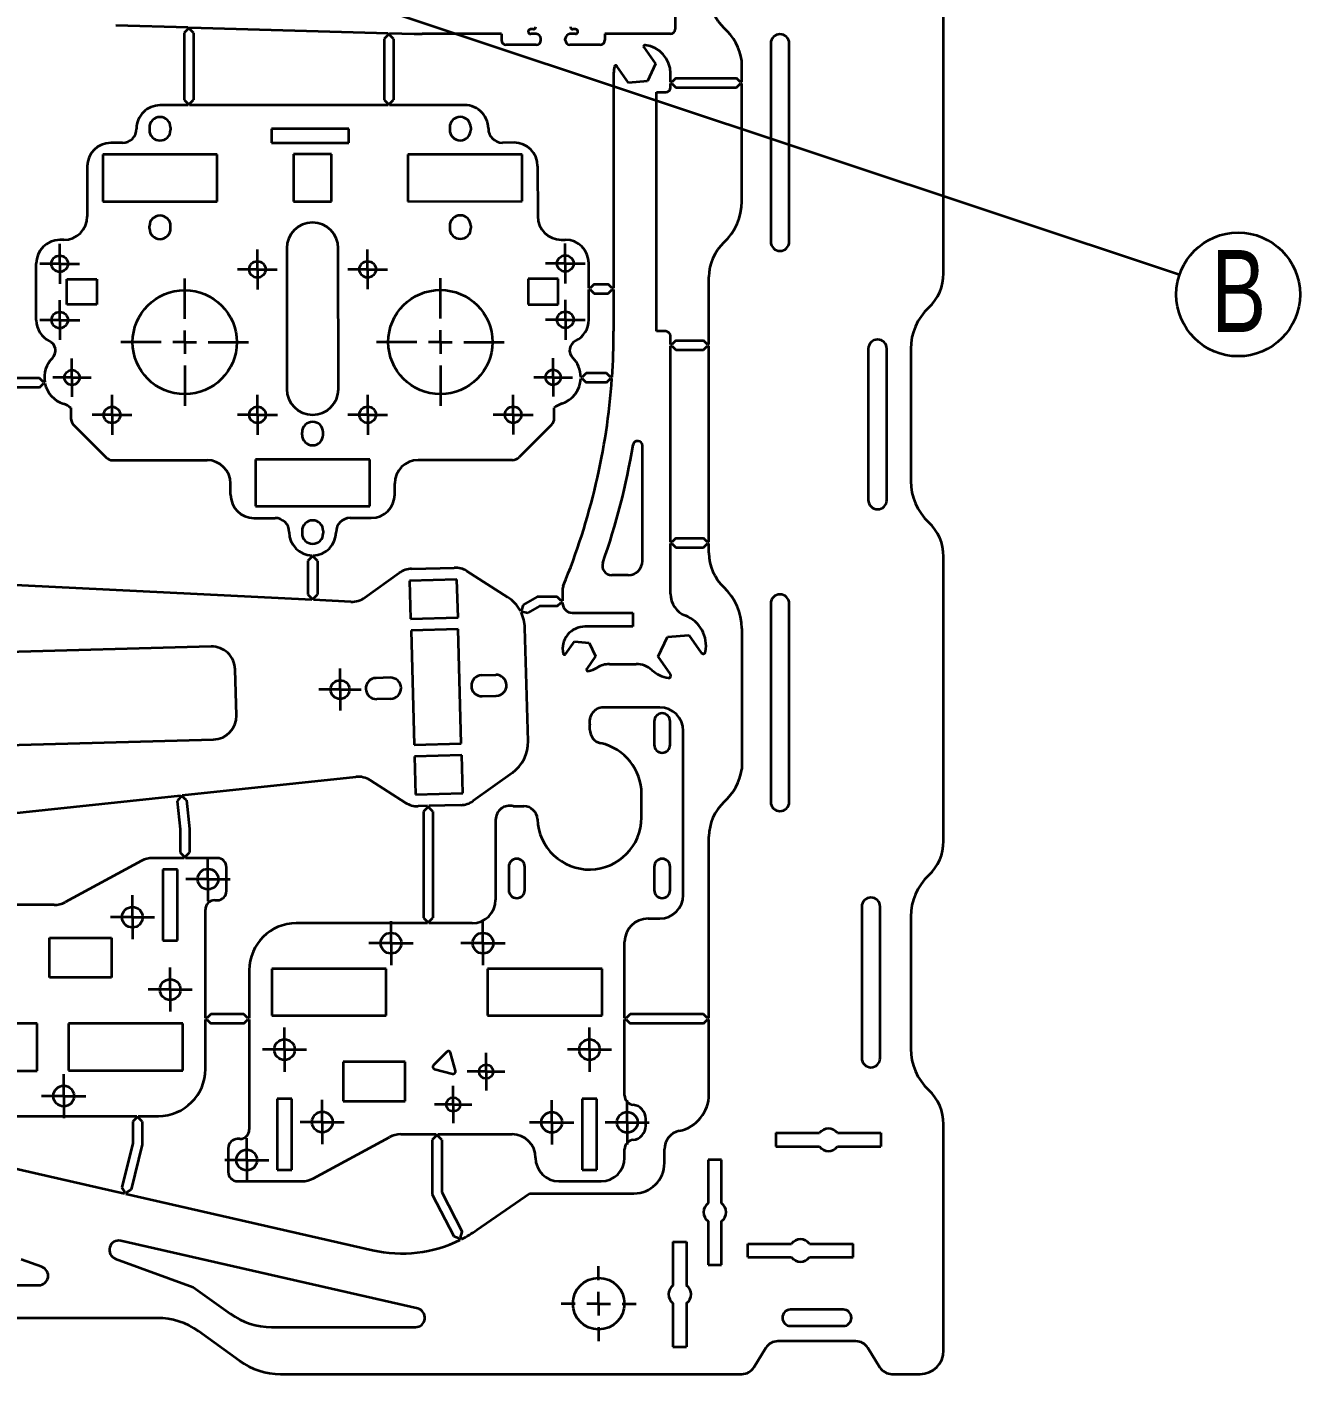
# Model space of a CAD drawing. Header units: millimetres. Extents: x 0 to 415, y 0 to 292.
# Drawn here: x 220.7 to 275, y 139.1 to 196.5 of the extents above; entities that cross this region are included whole.
import ezdxf

# ---------------------------------------------------------------- set-up
doc = ezdxf.new("R2010")
doc.units = ezdxf.units.MM
doc.styles.add('SEACAD_txt_shx', font='txt.shx', dxfattribs={"width": 0.75})

# ---------------------------------------------------------------- blocks, each defined once
blk = doc.blocks.new('SEANNOT_GROUP')
at = {"linetype": 'Continuous', "lineweight": 35}
blk.add_hatch(color=7, dxfattribs=at).paths.add_polyline_path([(226.912, 200.854), (223.605, 201.376), (226.564, 199.81)])
at = {"color": 7, "linetype": 'Continuous', "lineweight": 35}
blk.add_lwpolyline([(269.852, 185.966), (223.605, 201.376)], dxfattribs=at)
blk = doc.blocks.new('SW_NOTE_2')
at = {"color": 7, "linetype": 'Continuous', "lineweight": 35}
blk.add_circle((2.639, 2.639), 2.639, dxfattribs=at)
at = {"insert": (2.664, 4.535), "char_height": 3.5, "width": 2.39816, "attachment_point": 2, "style": 'SEACAD_txt_shx'}
blk.add_mtext('{\\fSETxt|b0||i0||c0|p34;\\C7;\\H3.5;\\W0.75;B}', dxfattribs=at)
blk = doc.blocks.new('SW_CENTERMARKSYMBOL_13')
at = {"color": 7, "linetype": 'Continuous', "lineweight": 35}
for p, q in [((0.94, 1.44), (0.94, 1.88)), ((0.94, 0.94), (0.94, 1.44)), ((0.44, 0.94), (0, 0.94)), ((0.94, 0.94), (0.44, 0.94)), ((0.94, 0.94), (0.94, 0.44)), ((0.94, 0.94), (1.44, 0.94)), ((1.44, 0.94), (1.88, 0.94)), ((0.94, 0.44), (0.94, 0))]:
    blk.add_line(p, q, dxfattribs=at)
blk = doc.blocks.new('SW_CENTERMARKSYMBOL_14')
at = {"color": 7, "linetype": 'Continuous', "lineweight": 35}
for p, q in [((0.94, 1.44), (0.94, 1.88)), ((0.94, 0.94), (0.94, 1.44)), ((0.44, 0.94), (0, 0.94)), ((0.94, 0.94), (0.44, 0.94)), ((0.94, 0.94), (0.94, 0.44)), ((0.94, 0.94), (1.44, 0.94)), ((1.44, 0.94), (1.88, 0.94)), ((0.94, 0.44), (0.94, 0))]:
    blk.add_line(p, q, dxfattribs=at)
blk = doc.blocks.new('SW_CENTERMARKSYMBOL_16')
at = {"color": 7, "linetype": 'Continuous', "lineweight": 35}
for p, q in [((0.94, 1.44), (0.94, 1.88)), ((0.94, 0.94), (0.94, 1.44)), ((0.44, 0.94), (0, 0.94)), ((0.94, 0.94), (0.44, 0.94)), ((0.94, 0.94), (0.94, 0.44)), ((0.94, 0.94), (1.44, 0.94)), ((1.44, 0.94), (1.88, 0.94)), ((0.94, 0.44), (0.94, 0))]:
    blk.add_line(p, q, dxfattribs=at)
blk = doc.blocks.new('SW_CENTERMARKSYMBOL_19')
at = {"color": 7, "linetype": 'Continuous', "lineweight": 35}
for p, q in [((0.94, 1.44), (0.94, 1.88)), ((0.94, 0.94), (0.94, 1.44)), ((0.44, 0.94), (0, 0.94)), ((0.94, 0.94), (0.44, 0.94)), ((0.94, 0.94), (0.94, 0.44)), ((0.94, 0.94), (1.44, 0.94)), ((1.44, 0.94), (1.88, 0.94)), ((0.94, 0.44), (0.94, 0))]:
    blk.add_line(p, q, dxfattribs=at)
blk = doc.blocks.new('SW_CENTERMARKSYMBOL_23')
at = {"color": 7, "linetype": 'Continuous', "lineweight": 35}
for p, q in [((0.94, 1.44), (0.94, 1.88)), ((0.94, 0.94), (0.94, 1.44)), ((0.44, 0.94), (0, 0.94)), ((0.94, 0.94), (0.44, 0.94)), ((0.94, 0.94), (0.94, 0.44)), ((0.94, 0.94), (1.44, 0.94)), ((1.44, 0.94), (1.88, 0.94)), ((0.94, 0.44), (0.94, 0))]:
    blk.add_line(p, q, dxfattribs=at)
blk = doc.blocks.new('SW_CENTERMARKSYMBOL_24')
at = {"color": 7, "linetype": 'Continuous', "lineweight": 35}
for p, q in [((0.94, 1.44), (0.94, 1.88)), ((0.94, 0.94), (0.94, 1.44)), ((0.44, 0.94), (0, 0.94)), ((0.94, 0.94), (0.44, 0.94)), ((0.94, 0.94), (0.94, 0.44)), ((0.94, 0.94), (1.44, 0.94)), ((1.44, 0.94), (1.88, 0.94)), ((0.94, 0.44), (0.94, 0))]:
    blk.add_line(p, q, dxfattribs=at)
blk = doc.blocks.new('SW_CENTERMARKSYMBOL_25')
at = {"color": 7, "linetype": 'Continuous', "lineweight": 35}
for p, q in [((0.94, 1.44), (0.94, 1.88)), ((0.94, 0.94), (0.94, 1.44)), ((0.44, 0.94), (0, 0.94)), ((0.94, 0.94), (0.44, 0.94)), ((0.94, 0.94), (0.94, 0.44)), ((0.94, 0.94), (1.44, 0.94)), ((1.44, 0.94), (1.88, 0.94)), ((0.94, 0.44), (0.94, 0))]:
    blk.add_line(p, q, dxfattribs=at)
blk = doc.blocks.new('SW_CENTERMARKSYMBOL_26')
at = {"color": 7, "linetype": 'Continuous', "lineweight": 35}
for p, q in [((0.94, 1.44), (0.94, 1.88)), ((0.94, 0.94), (0.94, 1.44)), ((0.44, 0.94), (0, 0.94)), ((0.94, 0.94), (0.44, 0.94)), ((0.94, 0.94), (0.94, 0.44)), ((0.94, 0.94), (1.44, 0.94)), ((1.44, 0.94), (1.88, 0.94)), ((0.94, 0.44), (0.94, 0))]:
    blk.add_line(p, q, dxfattribs=at)
blk = doc.blocks.new('SW_CENTERMARKSYMBOL_27')
at = {"color": 7, "linetype": 'Continuous', "lineweight": 35}
for p, q in [((0.94, 1.44), (0.94, 1.88)), ((0.94, 0.94), (0.94, 1.44)), ((0.44, 0.94), (0, 0.94)), ((0.94, 0.94), (0.44, 0.94)), ((0.94, 0.94), (0.94, 0.44)), ((0.94, 0.94), (1.44, 0.94)), ((1.44, 0.94), (1.88, 0.94)), ((0.94, 0.44), (0.94, 0))]:
    blk.add_line(p, q, dxfattribs=at)
blk = doc.blocks.new('SW_CENTERMARKSYMBOL_28')
at = {"color": 7, "linetype": 'Continuous', "lineweight": 35}
for p, q in [((0.94, 1.44), (0.94, 1.88)), ((0.94, 0.94), (0.94, 1.44)), ((0.44, 0.94), (0, 0.94)), ((0.94, 0.94), (0.44, 0.94)), ((0.94, 0.94), (0.94, 0.44)), ((0.94, 0.94), (1.44, 0.94)), ((1.44, 0.94), (1.88, 0.94)), ((0.94, 0.44), (0.94, 0))]:
    blk.add_line(p, q, dxfattribs=at)
blk = doc.blocks.new('SW_CENTERMARKSYMBOL_29')
at = {"color": 7, "linetype": 'Continuous', "lineweight": 35}
for p, q in [((0.94, 1.44), (0.94, 1.88)), ((0.94, 0.94), (0.94, 1.44)), ((0.44, 0.94), (0, 0.94)), ((0.94, 0.94), (0.44, 0.94)), ((0.94, 0.94), (0.94, 0.44)), ((0.94, 0.94), (1.44, 0.94)), ((1.44, 0.94), (1.88, 0.94)), ((0.94, 0.44), (0.94, 0))]:
    blk.add_line(p, q, dxfattribs=at)
blk = doc.blocks.new('SW_CENTERMARKSYMBOL_30')
at = {"color": 7, "linetype": 'Continuous', "lineweight": 35}
for p, q in [((0.94, 1.44), (0.94, 1.88)), ((0.94, 0.94), (0.94, 1.44)), ((0.44, 0.94), (0, 0.94)), ((0.94, 0.94), (0.44, 0.94)), ((0.94, 0.94), (0.94, 0.44)), ((0.94, 0.94), (1.44, 0.94)), ((1.44, 0.94), (1.88, 0.94)), ((0.94, 0.44), (0.94, 0))]:
    blk.add_line(p, q, dxfattribs=at)
blk = doc.blocks.new('SW_CENTERMARKSYMBOL_31')
at = {"color": 7, "linetype": 'Continuous', "lineweight": 35}
for p, q in [((0.8, 1.3), (0.8, 1.6)), ((0.8, 0.8), (0.8, 1.3)), ((0.3, 0.8), (0, 0.8)), ((0.8, 0.8), (0.3, 0.8)), ((0.8, 0.8), (0.8, 0.3)), ((0.8, 0.8), (1.3, 0.8)), ((1.3, 0.8), (1.6, 0.8)), ((0.8, 0.3), (0.8, 0))]:
    blk.add_line(p, q, dxfattribs=at)
blk = doc.blocks.new('SW_CENTERMARKSYMBOL_32')
at = {"color": 7, "linetype": 'Continuous', "lineweight": 35}
for p, q in [((0.8, 1.3), (0.8, 1.6)), ((0.8, 0.8), (0.8, 1.3)), ((0.3, 0.8), (0, 0.8)), ((0.8, 0.8), (0.3, 0.8)), ((0.8, 0.8), (0.8, 0.3)), ((0.8, 0.8), (1.3, 0.8)), ((1.3, 0.8), (1.6, 0.8)), ((0.8, 0.3), (0.8, 0))]:
    blk.add_line(p, q, dxfattribs=at)
blk = doc.blocks.new('SW_CENTERMARKSYMBOL_51')
at = {"color": 7, "linetype": 'Continuous', "lineweight": 35}
for p, q in [((0.9, 1.4), (0.9, 1.8)), ((0.9, 0.9), (0.9, 1.4)), ((0.4, 0.9), (0, 0.9)), ((0.9, 0.9), (0.4, 0.9)), ((0.9, 0.9), (0.9, 0.4)), ((0.9, 0.9), (1.4, 0.9)), ((1.4, 0.9), (1.8, 0.9)), ((0.9, 0.4), (0.9, 0))]:
    blk.add_line(p, q, dxfattribs=at)
blk = doc.blocks.new('SW_CENTERMARKSYMBOL_52')
at = {"color": 7, "linetype": 'Continuous', "lineweight": 35}
for p, q in [((1.6, 2.6), (1.6, 3.2)), ((1.6, 1.6), (1.6, 2.1)), ((0.6, 1.6), (0, 1.6)), ((1.6, 1.6), (1.1, 1.6)), ((1.6, 1.6), (1.6, 1.1)), ((1.6, 1.6), (2.1, 1.6)), ((2.6, 1.6), (3.2, 1.6)), ((1.6, 0.6), (1.6, 0))]:
    blk.add_line(p, q, dxfattribs=at)
blk = doc.blocks.new('SW_CENTERMARKSYMBOL_55')
at = {"color": 7, "linetype": 'Continuous', "lineweight": 35}
for p, q in [((0.85, 1.35), (0.85, 1.7)), ((0.85, 0.85), (0.85, 1.35)), ((0.35, 0.85), (0, 0.85)), ((0.85, 0.85), (0.35, 0.85)), ((0.85, 0.85), (0.85, 0.35)), ((0.85, 0.85), (1.35, 0.85)), ((1.35, 0.85), (1.7, 0.85)), ((0.85, 0.35), (0.85, 0))]:
    blk.add_line(p, q, dxfattribs=at)
blk = doc.blocks.new('SW_CENTERMARKSYMBOL_56')
at = {"color": 7, "linetype": 'Continuous', "lineweight": 35}
for p, q in [((0.82, 1.32), (0.82, 1.64)), ((0.82, 0.82), (0.82, 1.32)), ((0.32, 0.82), (0, 0.82)), ((0.82, 0.82), (0.32, 0.82)), ((0.82, 0.82), (0.82, 0.32)), ((0.82, 0.82), (1.32, 0.82)), ((1.32, 0.82), (1.64, 0.82)), ((0.82, 0.32), (0.82, 0))]:
    blk.add_line(p, q, dxfattribs=at)
blk = doc.blocks.new('SW_CENTERMARKSYMBOL_57')
at = {"color": 7, "linetype": 'Continuous', "lineweight": 35}
for p, q in [((0.82, 1.32), (0.82, 1.64)), ((0.82, 0.82), (0.82, 1.32)), ((0.32, 0.82), (0, 0.82)), ((0.82, 0.82), (0.32, 0.82)), ((0.82, 0.82), (0.82, 0.32)), ((0.82, 0.82), (1.32, 0.82)), ((1.32, 0.82), (1.64, 0.82)), ((0.82, 0.32), (0.82, 0))]:
    blk.add_line(p, q, dxfattribs=at)
blk = doc.blocks.new('SW_CENTERMARKSYMBOL_58')
at = {"color": 7, "linetype": 'Continuous', "lineweight": 35}
for p, q in [((0.85, 1.35), (0.85, 1.7)), ((0.85, 0.85), (0.85, 1.35)), ((0.35, 0.85), (0, 0.85)), ((0.85, 0.85), (0.35, 0.85)), ((0.85, 0.85), (0.85, 0.35)), ((0.85, 0.85), (1.35, 0.85)), ((1.35, 0.85), (1.7, 0.85)), ((0.85, 0.35), (0.85, 0))]:
    blk.add_line(p, q, dxfattribs=at)
blk = doc.blocks.new('SW_CENTERMARKSYMBOL_59')
at = {"color": 7, "linetype": 'Continuous', "lineweight": 35}
for p, q in [((0.85, 1.35), (0.85, 1.7)), ((0.85, 0.85), (0.85, 1.35)), ((0.35, 0.85), (0, 0.85)), ((0.85, 0.85), (0.35, 0.85)), ((0.85, 0.85), (0.85, 0.35)), ((0.85, 0.85), (1.35, 0.85)), ((1.35, 0.85), (1.7, 0.85)), ((0.85, 0.35), (0.85, 0))]:
    blk.add_line(p, q, dxfattribs=at)
blk = doc.blocks.new('SW_CENTERMARKSYMBOL_60')
at = {"color": 7, "linetype": 'Continuous', "lineweight": 35}
for p, q in [((2.72, 3.72), (2.72, 5.44)), ((2.72, 2.72), (2.72, 3.22)), ((1.72, 2.72), (0, 2.72)), ((2.72, 2.72), (2.22, 2.72)), ((2.72, 2.72), (2.72, 2.22)), ((2.72, 2.72), (3.22, 2.72)), ((3.72, 2.72), (5.44, 2.72)), ((2.72, 1.72), (2.72, 0))]:
    blk.add_line(p, q, dxfattribs=at)
blk = doc.blocks.new('SW_CENTERMARKSYMBOL_61')
at = {"color": 7, "linetype": 'Continuous', "lineweight": 35}
for p, q in [((2.72, 3.72), (2.72, 5.44)), ((2.72, 2.72), (2.72, 3.22)), ((1.72, 2.72), (0, 2.72)), ((2.72, 2.72), (2.22, 2.72)), ((2.72, 2.72), (2.72, 2.22)), ((2.72, 2.72), (3.22, 2.72)), ((3.72, 2.72), (5.44, 2.72)), ((2.72, 1.72), (2.72, 0))]:
    blk.add_line(p, q, dxfattribs=at)
blk = doc.blocks.new('SW_CENTERMARKSYMBOL_62')
at = {"color": 7, "linetype": 'Continuous', "lineweight": 35}
for p, q in [((0.85, 1.35), (0.85, 1.7)), ((0.85, 0.85), (0.85, 1.35)), ((0.35, 0.85), (0, 0.85)), ((0.85, 0.85), (0.35, 0.85)), ((0.85, 0.85), (0.85, 0.35)), ((0.85, 0.85), (1.35, 0.85)), ((1.35, 0.85), (1.7, 0.85)), ((0.85, 0.35), (0.85, 0))]:
    blk.add_line(p, q, dxfattribs=at)
blk = doc.blocks.new('SW_CENTERMARKSYMBOL_63')
at = {"color": 7, "linetype": 'Continuous', "lineweight": 35}
for p, q in [((0.85, 1.35), (0.85, 1.7)), ((0.85, 0.85), (0.85, 1.35)), ((0.35, 0.85), (0, 0.85)), ((0.85, 0.85), (0.35, 0.85)), ((0.85, 0.85), (0.85, 0.35)), ((0.85, 0.85), (1.35, 0.85)), ((1.35, 0.85), (1.7, 0.85)), ((0.85, 0.35), (0.85, 0))]:
    blk.add_line(p, q, dxfattribs=at)
blk = doc.blocks.new('SW_CENTERMARKSYMBOL_64')
at = {"color": 7, "linetype": 'Continuous', "lineweight": 35}
for p, q in [((0.85, 1.35), (0.85, 1.7)), ((0.85, 0.85), (0.85, 1.35)), ((0.35, 0.85), (0, 0.85)), ((0.85, 0.85), (0.35, 0.85)), ((0.85, 0.85), (0.85, 0.35)), ((0.85, 0.85), (1.35, 0.85)), ((1.35, 0.85), (1.7, 0.85)), ((0.85, 0.35), (0.85, 0))]:
    blk.add_line(p, q, dxfattribs=at)
blk = doc.blocks.new('SW_CENTERMARKSYMBOL_65')
at = {"color": 7, "linetype": 'Continuous', "lineweight": 35}
for p, q in [((0.85, 1.35), (0.85, 1.7)), ((0.85, 0.85), (0.85, 1.35)), ((0.35, 0.85), (0, 0.85)), ((0.85, 0.85), (0.35, 0.85)), ((0.85, 0.85), (0.85, 0.35)), ((0.85, 0.85), (1.35, 0.85)), ((1.35, 0.85), (1.7, 0.85)), ((0.85, 0.35), (0.85, 0))]:
    blk.add_line(p, q, dxfattribs=at)
blk = doc.blocks.new('SW_CENTERMARKSYMBOL_66')
at = {"color": 7, "linetype": 'Continuous', "lineweight": 35}
for p, q in [((0.85, 1.35), (0.85, 1.7)), ((0.85, 0.85), (0.85, 1.35)), ((0.35, 0.85), (0, 0.85)), ((0.85, 0.85), (0.35, 0.85)), ((0.85, 0.85), (0.85, 0.35)), ((0.85, 0.85), (1.35, 0.85)), ((1.35, 0.85), (1.7, 0.85)), ((0.85, 0.35), (0.85, 0))]:
    blk.add_line(p, q, dxfattribs=at)
blk = doc.blocks.new('SW_CENTERMARKSYMBOL_67')
at = {"color": 7, "linetype": 'Continuous', "lineweight": 35}
for p, q in [((0.85, 1.35), (0.85, 1.7)), ((0.85, 0.85), (0.85, 1.35)), ((0.35, 0.85), (0, 0.85)), ((0.85, 0.85), (0.35, 0.85)), ((0.85, 0.85), (0.85, 0.35)), ((0.85, 0.85), (1.35, 0.85)), ((1.35, 0.85), (1.7, 0.85)), ((0.85, 0.35), (0.85, 0))]:
    blk.add_line(p, q, dxfattribs=at)
blk = doc.blocks.new('SW_CENTERMARKSYMBOL_68')
at = {"color": 7, "linetype": 'Continuous', "lineweight": 35}
for p, q in [((0.85, 1.35), (0.85, 1.7)), ((0.85, 0.85), (0.85, 1.35)), ((0.35, 0.85), (0, 0.85)), ((0.85, 0.85), (0.35, 0.85)), ((0.85, 0.85), (0.85, 0.35)), ((0.85, 0.85), (1.35, 0.85)), ((1.35, 0.85), (1.7, 0.85)), ((0.85, 0.35), (0.85, 0))]:
    blk.add_line(p, q, dxfattribs=at)

msp = doc.modelspace()

# ---------------------------------------------------------------- linework, layer by layer
at = {"color": 7, "linetype": 'Continuous', "lineweight": 35}
for p, q in [((248.3521, 200.3774), (248.3521, 196.4374)), ((259.7972, 186.0305), (259.7972, 198.1656)), ((224.5045, 196.6111), (227.5962, 196.5215)), ((227.5951, 196.4607), (227.4251, 196.2907)), ((227.5951, 196.4607), (227.5962, 196.4607)), ((227.5962, 196.4607), (227.5962, 196.5215)), ((227.6562, 196.5198), (236.1245, 196.2744)), ((227.6562, 196.4596), (227.6562, 196.5198)), ((227.8251, 196.2907), (227.6562, 196.4596)), ((227.4251, 196.2907), (227.4251, 193.4255)), ((227.8251, 196.2907), (227.8251, 193.4255)), ((236.1245, 196.1995), (235.9545, 196.0295)), ((235.9545, 196.0295), (235.9545, 193.4255)), ((236.1245, 196.1995), (236.1245, 196.2744)), ((236.1845, 196.2727), (237.2284, 196.2425)), ((236.1845, 196.1995), (236.1845, 196.2727)), ((236.3545, 196.0295), (236.1845, 196.1995)), ((236.3545, 196.0295), (236.3545, 193.4255)), ((240.9521, 196.2374), (237.5759, 196.2374)), ((240.9521, 196.2374), (240.9521, 195.9774)), ((242.3121, 196.4374), (242.1921, 196.4374)), ((242.4321, 196.2374), (242.2021, 196.2374)), ((242.6321, 195.9774), (242.6321, 196.0374)), ((243.6721, 195.9774), (243.6721, 196.0374)), ((244.1021, 196.2374), (243.8721, 196.2374)), ((244.1121, 196.4374), (243.9921, 196.4374)), ((248.1521, 196.2374), (245.3521, 196.2374)), ((245.3521, 196.2374), (245.3521, 195.9774)), ((242.4321, 195.7774), (241.1521, 195.7774)), ((245.1521, 195.7774), (243.8721, 195.7774)), ((247.0216, 195.6707), (247.5185, 194.961)), ((252.4309, 195.8332), (252.4309, 187.3782)), ((253.2167, 187.3782), (253.2167, 195.8332)), ((246.3717, 194.158), (245.8748, 194.8677)), ((247.5185, 194.961), (247.1769, 194.2285)), ((251.1972, 194.1894), (251.1972, 195.0981)), ((245.7326, 194.5595), (245.7326, 185.3964)), ((247.1769, 194.2285), (246.3717, 194.158)), ((248.1575, 194.1894), (248.1575, 194.5595)), ((248.1575, 194.1894), (248.2175, 194.1894)), ((248.3875, 194.3594), (248.2175, 194.1894)), ((248.3875, 194.3594), (250.9672, 194.3594)), ((251.1372, 194.1894), (250.9672, 194.3594)), ((251.1372, 194.1894), (251.1972, 194.1894)), ((247.5575, 193.7595), (247.9575, 193.7595)), ((247.5575, 183.5595), (247.5575, 193.7595)), ((248.1575, 194.1294), (248.2175, 194.1294)), ((248.1575, 193.9595), (248.1575, 194.1294)), ((248.2175, 194.1294), (248.3875, 193.9594)), ((248.3875, 193.9594), (250.9672, 193.9594)), ((250.9672, 193.9594), (251.1372, 194.1294)), ((251.1372, 194.1294), (251.1972, 194.1294)), ((251.1972, 189.0981), (251.1972, 194.1294)), ((227.5962, 193.1955), (226.3924, 193.1955)), ((227.4251, 193.4255), (227.5951, 193.2555)), ((227.5962, 193.2555), (227.5951, 193.2555)), ((227.5962, 193.1955), (227.5962, 193.2555)), ((227.6562, 193.2566), (227.8251, 193.4255)), ((227.6562, 193.1955), (227.6562, 193.2566)), ((236.1245, 193.1955), (227.6562, 193.1955)), ((235.9545, 193.4255), (236.1245, 193.2555)), ((236.1245, 193.1955), (236.1245, 193.2555)), ((236.1845, 193.2555), (236.3545, 193.4255)), ((236.1845, 193.1955), (236.1845, 193.2555)), ((239.2782, 193.1955), (236.1845, 193.1955)), ((225.9424, 192.2453), (225.9424, 192.1453)), ((226.8424, 192.2457), (226.8424, 192.1457)), ((234.4424, 192.1918), (231.1424, 192.1901)), ((231.1424, 192.1901), (231.1427, 191.6001)), ((234.4427, 191.6018), (234.4424, 192.1918)), ((238.7424, 192.2517), (238.7424, 192.1517)), ((239.6424, 192.2522), (239.6424, 192.1522)), ((224.7927, 191.5947), (224.2927, 191.5945)), ((231.1427, 191.6001), (234.4427, 191.6018)), ((241.4927, 191.6031), (240.9927, 191.6029)), ((228.8329, 191.0967), (223.9529, 191.0943)), ((223.9529, 191.0943), (223.954, 189.0943)), ((228.834, 189.0967), (228.8329, 191.0967)), ((233.7029, 191.1092), (232.0829, 191.1084)), ((232.0829, 191.1084), (232.084, 189.0884)), ((233.704, 189.0892), (233.7029, 191.1092)), ((241.8329, 191.1033), (236.9529, 191.1008)), ((236.9529, 191.1008), (236.954, 189.1008)), ((241.8339, 189.1033), (241.8329, 191.1033)), ((223.2932, 190.594), (223.2943, 188.4537)), ((242.4932, 190.6036), (242.4943, 188.4634)), ((223.954, 189.0943), (228.834, 189.0967)), ((232.084, 189.0884), (233.704, 189.0892)), ((236.954, 189.1008), (241.8339, 189.1033)), ((225.9445, 187.9453), (225.9445, 188.0453)), ((226.8445, 187.9457), (226.8445, 188.0457)), ((238.7445, 188.0517), (238.7445, 187.9517)), ((239.6445, 188.0522), (239.6445, 187.9522)), ((222.2948, 187.4532), (222.1175, 187.4531)), ((243.4948, 187.4639), (243.672, 187.464)), ((231.795, 187.0982), (231.798, 181.0982)), ((233.998, 181.0993), (233.995, 187.0993)), ((221.1192, 184.0391), (221.118, 186.4526)), ((244.6731, 185.3964), (244.6725, 186.4645)), ((222.4184, 185.7837), (223.6976, 185.7844)), ((222.4189, 184.6957), (222.4184, 185.7837)), ((223.6976, 185.7844), (223.6982, 184.6964)), ((243.3729, 185.7943), (242.0936, 185.7936)), ((242.0936, 185.7936), (242.0941, 184.7056)), ((243.3734, 184.7063), (243.3729, 185.7943)), ((244.9031, 185.5664), (244.7331, 185.3964)), ((244.9031, 185.5664), (245.5026, 185.5664)), ((245.6726, 185.3964), (245.5026, 185.5664)), ((249.7972, 183.0005), (249.7972, 185.8794)), ((244.6731, 185.3964), (244.7331, 185.3964)), ((244.6731, 185.3364), (244.7331, 185.3364)), ((244.6738, 184.0509), (244.6731, 185.3364)), ((244.7331, 185.3364), (244.9031, 185.1664)), ((244.9031, 185.1664), (245.5026, 185.1664)), ((245.5026, 185.1664), (245.6726, 185.3364)), ((245.6726, 185.3964), (245.7326, 185.3964)), ((245.6726, 185.3364), (245.7326, 185.3364)), ((245.7326, 185.3364), (245.7326, 183.5595)), ((223.6982, 184.6964), (222.4189, 184.6957)), ((242.0941, 184.7056), (243.3734, 184.7063)), ((247.9575, 183.5595), (247.5575, 183.5595)), ((248.1575, 183.0005), (248.1575, 183.3595)), ((248.1575, 183.0005), (248.2175, 183.0005)), ((248.1575, 182.9405), (248.2175, 182.9405)), ((248.1575, 174.5756), (248.1575, 182.9405)), ((248.3875, 183.1705), (248.2175, 183.0005)), ((248.2175, 182.9405), (248.3875, 182.7705)), ((248.3875, 183.1705), (249.5672, 183.1705)), ((248.3875, 182.7705), (249.5672, 182.7705)), ((249.7372, 183.0005), (249.5672, 183.1705)), ((249.5672, 182.7705), (249.7372, 182.9405)), ((249.7372, 183.0005), (249.7972, 183.0005)), ((249.7372, 182.9405), (249.7972, 182.9405)), ((249.7972, 174.5756), (249.7972, 182.9405)), ((256.5902, 182.8176), (256.5902, 176.3626)), ((257.376, 176.3626), (257.376, 182.8176)), ((258.3972, 182.8119), (258.3972, 177.1753)), ((221.2534, 181.5655), (219.0853, 181.5655)), ((221.4234, 181.3955), (221.2534, 181.5655)), ((244.3318, 181.5449), (244.3883, 181.5449)), ((244.3329, 181.6049), (244.3877, 181.6049)), ((244.5577, 181.7755), (244.3877, 181.6055)), ((244.3877, 181.6049), (244.3877, 181.6055)), ((244.3883, 181.5449), (244.5577, 181.3755)), ((245.4335, 181.7755), (244.5577, 181.7755)), ((245.6035, 181.6055), (245.4335, 181.7755)), ((245.4335, 181.3755), (245.6029, 181.5449)), ((245.6029, 181.5449), (245.6613, 181.5449)), ((245.6035, 181.6055), (245.6035, 181.6049)), ((245.6035, 181.6049), (245.6655, 181.6049)), ((221.2534, 181.1655), (219.0853, 181.1655)), ((221.2534, 181.1655), (221.4232, 181.3353)), ((221.4896, 181.3353), (221.4232, 181.3353)), ((221.4234, 181.3955), (221.4234, 181.3953)), ((221.4781, 181.3953), (221.4234, 181.3953)), ((245.4335, 181.3755), (244.5577, 181.3755)), ((222.5984, 180.2921), (222.5986, 179.8426)), ((243.1986, 179.853), (243.1984, 180.3025)), ((222.7159, 179.5598), (224.0975, 178.1796)), ((232.449, 179.1486), (232.4489, 179.2486)), ((233.349, 179.149), (233.3489, 179.249)), ((243.0816, 179.5701), (241.7014, 178.1885)), ((246.9575, 173.7595), (246.9575, 178.6829)), ((224.3804, 178.0626), (228.3995, 178.0647)), ((235.3395, 178.1), (230.4595, 178.0976)), ((230.4595, 178.0976), (230.4605, 176.0976)), ((235.3405, 176.1), (235.3395, 178.1)), ((241.4186, 178.0712), (237.3995, 178.0692)), ((229.4002, 176.597), (229.4, 177.0652)), ((236.4002, 176.6006), (236.4, 177.0687)), ((230.4605, 176.0976), (235.3405, 176.1)), ((230.4007, 175.5975), (231.3007, 175.598)), ((234.5007, 175.5996), (235.4007, 175.6)), ((232.451, 175.0486), (232.4511, 174.9486)), ((233.351, 175.049), (233.3511, 174.949)), ((248.3875, 174.7456), (248.2175, 174.5756)), ((248.3875, 174.7456), (249.5672, 174.7456)), ((249.7372, 174.5756), (249.5672, 174.7456)), ((248.1575, 174.5756), (248.2175, 174.5756)), ((248.1575, 174.5156), (248.2175, 174.5156)), ((248.1575, 172.3695), (248.1575, 174.5156)), ((248.2175, 174.5156), (248.3875, 174.3456)), ((248.3875, 174.3456), (249.5672, 174.3456)), ((249.5672, 174.3456), (249.7372, 174.5156)), ((249.7372, 174.5756), (249.7972, 174.5756)), ((249.7372, 174.5156), (249.7972, 174.5156)), ((249.7972, 174.1078), (249.7972, 174.5156)), ((232.871, 173.9388), (232.701, 173.7688)), ((232.701, 173.7688), (232.701, 172.3402)), ((232.871, 173.9388), (232.871, 173.9992)), ((232.931, 173.9388), (232.931, 173.9992)), ((233.101, 173.7688), (232.931, 173.9388)), ((233.101, 173.7688), (233.101, 172.3402)), ((237.1224, 173.4323), (238.9396, 173.4814)), ((259.7972, 161.8216), (259.7972, 173.9566)), ((232.871, 172.1117), (210.6761, 173.2162)), ((235.1301, 172.2057), (236.5948, 173.2549)), ((239.0544, 172.9735), (237.0351, 172.919)), ((237.0351, 172.919), (237.0789, 171.2995)), ((239.0982, 171.3541), (239.0544, 172.9735)), ((239.476, 173.3328), (241.2117, 172.2262)), ((246.3575, 173.1595), (245.6494, 173.1595)), ((232.701, 172.3402), (232.871, 172.1702)), ((232.931, 172.1702), (233.101, 172.3402)), ((243.5575, 172.5595), (243.5575, 172.0632)), ((232.871, 172.1117), (232.871, 172.1702)), ((232.931, 172.1087), (232.931, 172.1702)), ((234.5297, 172.0292), (232.931, 172.1087)), ((241.8743, 171.901), (241.8093, 171.6695)), ((242.4656, 172.2332), (241.8743, 171.901)), ((242.5703, 171.8332), (242.0702, 171.5522)), ((243.3275, 172.2332), (242.4656, 172.2332)), ((243.3275, 171.8332), (242.5703, 171.8332)), ((243.4975, 172.0632), (243.3275, 172.2332)), ((243.3275, 171.8332), (243.4975, 172.0032)), ((243.5575, 172.0632), (243.4975, 172.0632)), ((243.5575, 172.0032), (243.4975, 172.0032)), ((243.5575, 172.0032), (243.5575, 171.9595)), ((252.4306, 171.9512), (252.4306, 163.4962)), ((253.2164, 163.4962), (253.2164, 171.9512)), ((237.0789, 171.2995), (239.0982, 171.3541)), ((241.8094, 171.6695), (241.7577, 171.6404)), ((241.8388, 171.6172), (241.7853, 171.5871)), ((241.8094, 171.6695), (241.8093, 171.6695)), ((241.8388, 171.6172), (242.0702, 171.5522)), ((243.9575, 171.5595), (246.5575, 171.5595)), ((246.5575, 171.5595), (246.5575, 170.9695)), ((239.1015, 170.8613), (237.1022, 170.8072)), ((237.1022, 170.8072), (237.2341, 165.929)), ((239.2333, 165.9831), (239.1015, 170.8613)), ((242.0818, 166.078), (241.9509, 170.9203)), ((246.5575, 170.9695), (244.5101, 170.9695)), ((248.0233, 170.5262), (248.9436, 170.6067)), ((248.9436, 170.6067), (249.4702, 169.8547)), ((251.1972, 170.8891), (251.1972, 164.8891)), ((228.5717, 170.1181), (217.76, 169.8259)), ((243.6858, 169.7986), (244.0596, 170.3324)), ((244.0596, 170.3324), (244.6923, 170.277)), ((244.6923, 170.277), (244.9607, 169.7014)), ((247.6329, 169.689), (248.0233, 170.5262)), ((244.9607, 169.7014), (244.5869, 169.1676)), ((248.1595, 168.937), (247.6329, 169.689)), ((229.6514, 167.1831), (229.5984, 169.1455)), ((240.1049, 168.8977), (240.7047, 168.9139)), ((245.5584, 169.3695), (246.6981, 169.3695)), ((236.2063, 168.7923), (235.6065, 168.7761)), ((236.2306, 167.8926), (235.6309, 167.8764)), ((240.1292, 167.998), (240.729, 168.0142)), ((247.7019, 167.521), (245.3019, 167.521)), ((244.7219, 166.566), (244.7219, 166.7674)), ((247.4619, 166.931), (247.4619, 165.931)), ((248.1419, 165.931), (248.1419, 166.931)), ((217.867, 165.8643), (228.6788, 166.1564)), ((248.7019, 159.521), (248.7019, 166.521)), ((237.2341, 165.929), (239.2333, 165.9831)), ((239.2566, 165.4907), (237.2374, 165.4362)), ((237.2374, 165.4362), (237.2811, 163.8168)), ((239.3004, 163.8713), (239.2566, 165.4907)), ((227.3326, 163.7785), (234.7432, 164.5613)), ((236.8596, 163.4575), (235.3537, 164.4176)), ((241.4141, 164.7341), (239.7407, 163.5354)), ((217.8749, 162.7795), (227.2729, 163.7722)), ((227.2792, 163.7125), (227.1281, 163.5256)), ((227.2792, 163.7125), (227.2729, 163.7722)), ((227.3389, 163.7189), (227.3326, 163.7785)), ((227.5259, 163.5677), (227.3389, 163.7189)), ((227.3389, 163.7189), (227.3389, 163.7189)), ((237.2811, 163.8168), (239.3004, 163.8713)), ((246.9219, 162.831), (246.9219, 163.831)), ((227.1281, 163.5256), (227.2551, 162.3273)), ((227.5259, 163.5677), (227.6551, 162.3484)), ((237.7949, 163.3197), (237.3959, 163.3089)), ((237.7949, 163.2605), (237.6249, 163.0905)), ((237.7949, 163.3197), (237.7949, 163.2605)), ((239.2132, 163.358), (237.8549, 163.3213)), ((237.8549, 163.3213), (237.8549, 163.2605)), ((238.0249, 163.0905), (237.8549, 163.2605)), ((241.4555, 163.311), (241.9037, 163.311)), ((237.6249, 163.0905), (237.6249, 158.551)), ((238.0249, 163.0905), (238.0249, 158.551)), ((240.7019, 162.731), (240.7019, 159.321)), ((227.2551, 162.3273), (227.2551, 161.3309)), ((227.6551, 162.3484), (227.6551, 161.3309)), ((249.7972, 154.2785), (249.7972, 162.0198)), ((225.6061, 160.9806), (222.3512, 159.2212)), ((227.4251, 161.1009), (226.0816, 161.1009)), ((227.2551, 161.3309), (227.4251, 161.1609)), ((227.4251, 161.1009), (227.4251, 161.1609)), ((227.4851, 161.1609), (227.6551, 161.3309)), ((227.4851, 161.1009), (227.4851, 161.1609)), ((228.8286, 161.1009), (227.4851, 161.1009)), ((227.1386, 160.6109), (226.5186, 160.6109)), ((226.5186, 160.6109), (226.5186, 157.5909)), ((227.1386, 157.5909), (227.1386, 160.6109)), ((229.2286, 159.7009), (229.2286, 160.7009)), ((241.2619, 160.731), (241.2619, 159.731)), ((241.9419, 159.731), (241.9419, 160.731)), ((247.4619, 160.731), (247.4619, 159.731)), ((248.1419, 159.731), (248.1419, 160.731)), ((228.7286, 159.3009), (228.8286, 159.3009)), ((221.8756, 159.1009), (217.8749, 159.1009)), ((228.3286, 154.2785), (228.3286, 158.9009)), ((237.6249, 158.551), (237.7949, 158.381)), ((237.8549, 158.381), (238.0249, 158.551)), ((256.3092, 159.0242), (256.3092, 152.5693)), ((257.095, 152.5693), (257.095, 159.0242)), ((258.3972, 158.6029), (258.3972, 152.9664)), ((237.7949, 158.321), (232.2019, 158.321)), ((237.7949, 158.381), (237.7949, 158.321)), ((237.8549, 158.381), (237.8549, 158.321)), ((239.7019, 158.321), (237.8549, 158.321)), ((247.2019, 158.521), (247.7019, 158.521)), ((221.6886, 156.0069), (221.6886, 157.6929)), ((221.6886, 157.6929), (224.3286, 157.6929)), ((224.3286, 157.6929), (224.3286, 156.0069)), ((226.5186, 157.5909), (227.1386, 157.5909)), ((246.2019, 154.2785), (246.2019, 157.521)), ((230.2019, 156.321), (230.2019, 154.2785)), ((231.1619, 156.381), (231.1619, 154.381)), ((236.0419, 156.381), (231.1619, 156.381)), ((236.0419, 154.381), (236.0419, 156.381)), ((245.2419, 156.381), (240.3619, 156.381)), ((240.3619, 156.381), (240.3619, 154.381)), ((245.2419, 154.381), (245.2419, 156.381)), ((224.3286, 156.0069), (221.6886, 156.0069)), ((221.1586, 154.0509), (219.4986, 154.0509)), ((221.1586, 152.0309), (221.1586, 154.0509)), ((227.3686, 154.0409), (222.4886, 154.0409)), ((222.4886, 154.0409), (222.4886, 152.0409)), ((227.3686, 152.0409), (227.3686, 154.0409)), ((228.3886, 154.2785), (228.3286, 154.2785)), ((228.3886, 154.2185), (228.3286, 154.2185)), ((228.3286, 152.1009), (228.3286, 154.2185)), ((228.5586, 154.4485), (228.3886, 154.2785)), ((228.3886, 154.2185), (228.5586, 154.0485)), ((229.9719, 154.4485), (228.5586, 154.4485)), ((229.9719, 154.0485), (228.5586, 154.0485)), ((230.1419, 154.2785), (229.9719, 154.4485)), ((229.9719, 154.0485), (230.1419, 154.2185)), ((230.2019, 154.2785), (230.1419, 154.2785)), ((230.2019, 154.2185), (230.1419, 154.2185)), ((230.2019, 154.2185), (230.2019, 149.521)), ((231.1619, 154.381), (236.0419, 154.381)), ((240.3619, 154.381), (245.2419, 154.381)), ((246.2019, 154.2785), (246.2619, 154.2785)), ((246.2019, 154.2185), (246.2619, 154.2185)), ((246.2019, 150.976), (246.2019, 154.2185)), ((246.4319, 154.4485), (246.2619, 154.2785)), ((246.2619, 154.2185), (246.4319, 154.0485)), ((249.5672, 154.4485), (246.4319, 154.4485)), ((249.5672, 154.0485), (246.4319, 154.0485)), ((249.7372, 154.2785), (249.5672, 154.4485)), ((249.5672, 154.0485), (249.7372, 154.2185)), ((249.7372, 154.2785), (249.7972, 154.2785)), ((249.7372, 154.2185), (249.7972, 154.2185)), ((249.7972, 151.0303), (249.7972, 154.2185)), ((238.6157, 152.8379), (238.05, 152.2722)), ((238.9901, 152.0203), (238.783, 152.793)), ((236.8419, 152.415), (234.2019, 152.415)), ((234.2019, 152.415), (234.2019, 150.729)), ((236.8419, 150.729), (236.8419, 152.415)), ((219.4986, 152.0309), (221.1586, 152.0309)), ((222.4886, 152.0409), (227.3686, 152.0409)), ((238.0949, 152.1049), (238.8676, 151.8978)), ((231.3919, 150.831), (231.3919, 147.811)), ((232.0119, 150.831), (231.3919, 150.831)), ((232.0119, 147.811), (232.0119, 150.831)), ((234.2019, 150.729), (236.8419, 150.729)), ((245.0119, 150.831), (244.3919, 150.831)), ((244.3919, 150.831), (244.3919, 147.811)), ((245.0119, 147.811), (245.0119, 150.831)), ((216.7239, 150.1009), (225.4048, 150.1009)), ((225.4048, 150.0409), (225.2348, 149.8709)), ((225.4048, 150.1009), (225.4048, 150.0409)), ((225.4648, 150.1009), (226.3286, 150.1009)), ((225.4648, 150.1009), (225.4648, 150.0409)), ((225.6348, 149.8709), (225.4648, 150.0409)), ((247.1019, 149.681), (247.1019, 149.981)), ((225.2348, 149.8709), (225.2348, 148.938)), ((225.6348, 149.8709), (225.6348, 148.8897)), ((252.6472, 149.3781), (254.5047, 149.3781)), ((252.6472, 149.3781), (252.6472, 148.7981)), ((255.2697, 149.3781), (257.1272, 149.3781)), ((257.1272, 149.3781), (257.1272, 148.7981)), ((259.7972, 140.0981), (259.7972, 149.7477)), ((225.2348, 148.938), (224.7738, 147.0581)), ((225.6348, 148.8897), (225.1623, 146.9629)), ((229.8019, 149.121), (229.7019, 149.121)), ((232.9244, 147.4413), (236.1793, 149.2007)), ((236.6549, 149.321), (238.1719, 149.321)), ((238.1719, 149.261), (238.0019, 149.091)), ((238.0019, 149.091), (238.0019, 146.7493)), ((238.1719, 149.321), (238.1719, 149.261)), ((238.2319, 149.321), (241.4019, 149.321)), ((238.2319, 149.321), (238.2319, 149.261)), ((238.4019, 149.091), (238.2319, 149.261)), ((238.4019, 149.091), (238.4019, 146.8469)), ((252.6472, 148.7981), (254.5047, 148.7981)), ((255.2697, 148.7981), (257.1272, 148.7981)), ((217.0243, 148.5893), (224.884, 146.7938)), ((229.3019, 148.721), (229.3019, 147.721)), ((246.2019, 148.321), (246.2019, 148.686)), ((247.8972, 148.0981), (247.8972, 148.683)), ((250.3372, 148.2381), (249.7572, 148.2381)), ((249.7572, 148.2381), (249.7572, 146.3806)), ((250.3372, 146.3806), (250.3372, 148.2381)), ((231.3919, 147.811), (232.0119, 147.811)), ((244.3919, 147.811), (245.0119, 147.811)), ((224.7738, 147.0581), (224.8984, 146.8525)), ((229.7019, 147.321), (232.4489, 147.321)), ((243.4019, 147.321), (245.2019, 147.321)), ((224.9005, 146.852), (224.884, 146.7938)), ((224.9005, 146.852), (224.8984, 146.8525)), ((224.9595, 146.8399), (224.9426, 146.7804)), ((224.9426, 146.7804), (235.4469, 144.3808)), ((224.9595, 146.8399), (225.1623, 146.9629)), ((238.0019, 146.7493), (238.9248, 144.9715)), ((238.4019, 146.8469), (239.2798, 145.1558)), ((239.9039, 145.2417), (242.1488, 146.7981)), ((242.1488, 146.7981), (246.5972, 146.7981)), ((249.7572, 145.6156), (249.7572, 143.7581)), ((250.3372, 143.7581), (250.3372, 145.6156)), ((237.3783, 141.888), (224.7216, 144.7794)), ((238.9248, 144.9715), (239.154, 144.8989)), ((239.154, 144.8989), (239.1936, 144.8228)), ((239.2073, 144.9266), (239.2798, 145.1558)), ((239.2073, 144.9266), (239.2472, 144.8497)), ((248.2612, 144.7381), (248.2612, 142.8806)), ((248.2612, 144.7381), (248.8412, 144.7381)), ((248.8412, 144.7381), (248.8412, 142.8806)), ((251.4572, 144.6568), (253.3147, 144.6568)), ((251.4572, 144.0768), (251.4572, 144.6568)), ((254.0797, 144.6568), (255.9372, 144.6568)), ((255.9372, 144.0768), (255.9372, 144.6568)), ((221.363, 143.6639), (220.4702, 143.9889)), ((224.4957, 144.0135), (227.8106, 142.807)), ((249.7572, 143.7581), (250.3372, 143.7581)), ((251.4572, 144.0768), (253.3147, 144.0768)), ((254.0797, 144.0768), (255.9372, 144.0768)), ((208.3682, 142.888), (221.2262, 142.888)), ((227.8106, 142.807), (229.3991, 141.6634)), ((248.2612, 142.1156), (248.2612, 140.2581)), ((248.8412, 142.1156), (248.8412, 140.2581)), ((226.279, 141.488), (203.3154, 141.488)), ((255.5182, 141.8481), (253.2762, 141.8481)), ((229.781, 139.6634), (228.0318, 140.9227)), ((231.1519, 141.0981), (237.2892, 141.0981)), ((253.2762, 141.1481), (255.5182, 141.1481)), ((248.2612, 140.2581), (248.8412, 140.2581)), ((252.2214, 140.2132), (251.709, 139.383)), ((256.0624, 140.4981), (252.732, 140.4981)), ((257.0854, 139.383), (256.573, 140.2132)), ((231.5338, 139.0981), (251.1984, 139.0981)), ((257.596, 139.0981), (258.7972, 139.0981))]:
    msp.add_line(p, q, dxfattribs=at)
for centre, radius in [((222.118, 186.4396), 0.35), ((243.6725, 186.4504), 0.35), ((230.5454, 186.1976), 0.35), ((235.2454, 186.2), 0.35), ((227.447, 183.096), 2.22), ((238.347, 183.1015), 2.22), ((222.1192, 184.0396), 0.35), ((243.6738, 184.0504), 0.35), ((222.6421, 181.5866), 0.32), ((243.1533, 181.597), 0.32), ((224.3485, 179.9945), 0.35), ((230.5485, 179.9976), 0.35), ((235.2485, 180), 0.35), ((241.4485, 180.0031), 0.35), ((234.0693, 168.2844), 0.4), ((228.4386, 160.2009), 0.44), ((225.2186, 158.5772), 0.44), ((236.2419, 157.471), 0.44), ((240.1619, 157.471), 0.44), ((226.8286, 155.4909), 0.44), ((231.7019, 152.931), 0.44), ((244.7019, 152.931), 0.44), ((240.2935, 151.9944), 0.3), ((222.2886, 150.9509), 0.44), ((238.8935, 150.5944), 0.3), ((233.3119, 149.8447), 0.44), ((243.0919, 149.831), 0.44), ((246.3119, 149.831), 0.44), ((230.0919, 148.221), 0.44), ((245.0925, 142.0981), 1.1)]:
    msp.add_circle(centre, radius, dxfattribs=at)
for centre, radius, start, end in [((251.7972, 197.9674), 2, 180, 227.541923), ((242.3121, 196.5374), 0.1, 270, 0), ((243.9921, 196.5374), 0.1, 180, 270), ((248.827, 194.7212), 2.4, 9.034958, 47.541923), ((237.5759, 208.2374), 12, 268.340538, 270), ((241.1521, 195.9774), 0.2, 180, 270), ((242.1921, 196.3374), 0.1, 90, 244.804), ((242.2021, 196.3874), 0.15, 249.483481, 270), ((242.4321, 196.0374), 0.2, 0, 90), ((242.4321, 195.9774), 0.2, 270, 0), ((243.8721, 196.0374), 0.2, 90, 180), ((243.8721, 195.9774), 0.2, 180, 270), ((244.1021, 196.3874), 0.15, 270, 290.516519), ((244.1121, 196.3374), 0.1, 295.196, 90), ((245.1521, 195.9774), 0.2, 270, 0), ((248.1521, 196.4374), 0.2, 270, 0), ((252.8238, 195.8332), 0.3929, 0, 180), ((247.0707, 195.7051), 0.06, 83.740316, 215), ((246.9451, 194.5595), 1.2124, 0, 83.740316), ((246.9451, 194.5595), 1.2124, 166.259684, 180), ((245.8256, 194.8333), 0.06, 35, 166.259684), ((247.9575, 193.9595), 0.2, 270, 360), ((226.3924, 192.1955), 1, 90, 180.028824), ((239.3924, 192.2021), 1, 0.028824, 96.556424), ((226.3924, 192.2455), 0.45, 0.028824, 180.028824), ((239.1924, 192.252), 0.45, 0.028824, 180.028824), ((224.7924, 192.1947), 0.6, 270.028824, 0.028824), ((226.3924, 192.1455), 0.45, 180.028824, 0.028824), ((239.1924, 192.152), 0.45, 180.028824, 0.028824), ((240.9924, 192.2029), 0.6, 180.028824, 270.028824), ((224.2932, 190.5945), 1, 90.028824, 180.028824), ((241.4932, 190.6031), 1, 0.028824, 90.028824), ((248.7972, 189.0981), 2.4, 312.985886, 0), ((222.2943, 188.4532), 1, 270.028824, 0.028824), ((226.3945, 188.0455), 0.45, 0.028824, 180.028824), ((239.1945, 188.052), 0.45, 0.028824, 180.028824), ((243.4943, 188.4639), 1, 180.028824, 270.028824), ((226.3945, 187.9455), 0.45, 180.028824, 0.028824), ((232.895, 187.0988), 1.1, 0.028824, 180.028824), ((239.1945, 187.952), 0.45, 180.028824, 0.028824), ((222.118, 186.4531), 1, 90.028824, 180.028824), ((243.6725, 186.464), 1, 0.028824, 90.028824), ((251.7972, 185.8794), 2, 132.985886, 180), ((252.8238, 187.3782), 0.3929, 180, 0), ((257.7972, 186.0305), 2, 312.985886, 0), ((260.7972, 182.8119), 2.4, 132.985886, 180), ((222.1192, 184.0396), 1, 180.028824, 244.286064), ((243.6738, 184.0504), 1, 295.771585, 0.028824), ((217.2306, 183.5595), 28.502, 356.067612, 0), ((247.9575, 183.3595), 0.2, 0, 90), ((221.4915, 182.7361), 0.4468, 315.029215, 64.286064), ((244.3028, 182.7475), 0.4468, 115.771585, 225.028434), ((256.9831, 182.8176), 0.3929, 0, 180), ((222.6421, 181.5866), 1.1796, 135.029215, 189.335542), ((243.1533, 181.597), 1.1796, 0.385303, 45.028434), ((243.1533, 181.597), 1.1796, 287.964799, 357.470135), ((217.2306, 183.5595), 28.502, 337.629371, 355.946704), ((222.6421, 181.5866), 1.1796, 192.30296, 252.092849), ((232.898, 181.0988), 1.1, 180.028824, 0.028824), ((221.9719, 179.5126), 1, 51.212015, 72.092849), ((243.8256, 179.5236), 1, 107.964799, 128.845634), ((222.9986, 179.8428), 0.4, 180.028824, 225.028824), ((242.7986, 179.8528), 0.4, 315.028824, 0.028824), ((232.8989, 179.2488), 0.45, 0.028824, 180.028824), ((232.899, 179.1488), 0.45, 180.028824, 0.028824), ((217.2306, 183.5595), 29.7269, 340.61407, 350.62175), ((246.7575, 178.6829), 0.2, 0, 170.62175), ((224.3802, 178.4626), 0.4, 225.028824, 270.028824), ((228.4, 177.0647), 1, 0.028824, 90.028824), ((237.4, 177.0692), 1, 90.028824, 180.028824), ((241.4184, 178.4712), 0.4, 270.028824, 315.028824), ((260.7972, 177.1753), 2.4, 180, 227.014114), ((230.4002, 176.5975), 1, 180.028824, 270.028824), ((235.4002, 176.6), 1, 270.028824, 0.028824), ((256.9831, 176.3626), 0.3929, 180, 0), ((231.301, 174.998), 0.6, 0.028824, 90.028824), ((232.901, 175.0488), 0.45, 0.028824, 180.028824), ((234.501, 174.9996), 0.6, 90.028824, 180.028824), ((257.7972, 173.9566), 2, 0, 47.014114), ((232.901, 174.9988), 1, 180.028824, 268.280869), ((232.9011, 174.9488), 0.45, 180.028824, 0.028824), ((232.901, 174.9988), 1, 271.719131, 0.028824), ((251.7972, 174.1078), 2, 180, 227.014114), ((238.9653, 172.5317), 0.95, 57.480739, 91.548004), ((245.6494, 173.5595), 0.4, 160.61407, 270), ((246.3575, 173.7595), 0.6, 270, 0), ((237.148, 172.4826), 0.95, 91.548004, 125.615269), ((243.9575, 172.5595), 0.4, 157.629371, 180), ((249.1575, 172.3695), 1, 180, 248.631965), ((248.7972, 170.8891), 2.4, 0, 47.014114), ((252.8235, 171.9512), 0.3929, 0, 180), ((234.5769, 172.978), 0.95, 267.151042, 305.615269), ((240.3515, 170.877), 1.6, 28.497344, 57.480739), ((243.9575, 171.9595), 0.4, 180, 270), ((240.3515, 170.877), 1.6, 1.548004, 26.347462), ((248.2883, 170.1479), 1.3856, 349.430221, 68.631965), ((244.5101, 170.0169), 0.9526, 90, 191.892023), ((228.5988, 169.1185), 1, 1.548004, 91.548004), ((243.6367, 169.833), 0.06, 191.892023, 325), ((249.5521, 169.9121), 0.1, 215, 349.430221), ((240.1171, 168.4478), 0.45, 91.548004, 271.548004), ((240.7168, 168.464), 0.45, 271.548004, 91.548004), ((244.636, 169.1332), 0.06, 145, 278.107977), ((244.5101, 170.0169), 0.9526, 278.107977, 302.470369), ((245.5584, 168.3695), 1, 90, 122.470369), ((246.6981, 168.3695), 1, 48.196839, 90), ((248.2883, 170.1479), 1.3856, 228.196839, 260.569779), ((248.0776, 168.8796), 0.1, 260.569779, 35), ((235.6187, 168.3263), 0.45, 91.548004, 271.548004), ((236.2185, 168.3425), 0.45, 271.548004, 91.548004), ((228.6518, 167.1561), 1, 271.548004, 1.548004), ((245.3019, 166.921), 0.6, 90, 194.835112), ((247.8019, 166.931), 0.34, 0, 180), ((247.7019, 166.521), 1, 0, 90), ((240.4824, 166.0348), 1.6, 305.615269, 1.548004), ((245.3019, 166.566), 0.58, 180, 257.626375), ((244.7019, 163.831), 2.22, 0, 77.626375), ((247.8019, 165.931), 0.34, 180, 0), ((248.827, 165.266), 2.4, 312.458077, 350.965042), ((234.843, 163.6165), 0.95, 57.480739, 96.029607), ((237.3703, 164.2586), 0.95, 237.480739, 271.548004), ((239.1875, 164.3077), 0.95, 271.548004, 305.615269), ((241.3019, 162.731), 0.6, 75.164888, 180), ((241.9037, 162.731), 0.58, 2.046713, 90), ((251.7972, 162.0198), 2, 132.458077, 180), ((252.8235, 163.4962), 0.3929, 180, 0), ((244.7019, 162.831), 2.22, 182.046713, 0), ((257.7972, 161.8216), 2, 312.985886, 0), ((226.0816, 160.1009), 1, 90, 118.393019), ((228.8286, 160.7009), 0.4, 0, 90), ((241.6019, 160.731), 0.34, 0, 180), ((247.8019, 160.731), 0.34, 0, 180), ((260.7972, 158.6029), 2.4, 132.985886, 180), ((228.8286, 159.7009), 0.4, 270, 0), ((241.6019, 159.731), 0.34, 180, 0), ((247.8019, 159.731), 0.34, 180, 0), ((221.8756, 160.1009), 1, 270, 298.393019), ((228.7286, 158.9009), 0.4, 90, 180), ((239.7019, 159.321), 1, 270, 0), ((247.7019, 159.521), 1, 270, 0), ((256.7021, 159.0242), 0.3929, 0, 180), ((232.2019, 156.321), 2, 90, 180), ((247.2019, 157.521), 1, 90, 180), ((238.6864, 152.7672), 0.1, 15, 135), ((260.7972, 152.9664), 2.4, 180, 227.014114), ((238.1208, 152.2015), 0.1, 135, 255), ((256.7021, 152.5693), 0.3929, 180, 0), ((226.3286, 152.1009), 2, 270, 0), ((238.8935, 151.9944), 0.1, 255, 15), ((257.7972, 149.7477), 2, 0, 47.014114), ((246.6019, 150.976), 0.4, 180, 264.26083), ((246.5019, 149.981), 0.6, 0, 84.26083), ((248.1972, 151.0303), 1.6, 282.024988, 0), ((229.8019, 149.521), 0.4, 270, 0), ((246.5019, 149.681), 0.6, 275.73917, 0), ((248.6972, 148.683), 0.8, 102.024988, 179.99884), ((254.8872, 149.0881), 0.48, 37.1689, 142.8311), ((229.7019, 148.721), 0.4, 90, 180), ((236.6549, 148.321), 1, 90, 118.393019), ((241.4019, 148.321), 1, 0, 90), ((246.6019, 148.686), 0.4, 95.73917, 180), ((254.8872, 149.0881), 0.48, 217.1689, 322.8311), ((243.4019, 148.321), 1, 180, 270), ((245.2019, 148.321), 1, 270, 0), ((229.7019, 147.721), 0.4, 180, 270), ((246.5972, 148.0981), 1.3, 270, 359.99884), ((232.4489, 148.321), 1, 270, 298.393019), ((250.0472, 145.9981), 0.48, 127.1689, 232.8311), ((250.0472, 145.9981), 0.48, 307.1689, 52.8311), ((224.6326, 144.3894), 0.4, 77.131925, 250), ((236.6995, 149.8637), 5.6242, 257.131925, 296.32478), ((236.6995, 149.8637), 5.6242, 296.936087, 304.733734), ((253.6972, 144.3668), 0.48, 37.1689, 142.8311), ((221.2262, 143.288), 0.4, 270, 70), ((253.6972, 144.3668), 0.48, 217.1689, 322.8311), ((248.5512, 142.4981), 0.48, 127.1689, 232.8311), ((248.5512, 142.4981), 0.48, 307.1689, 52.8311), ((237.2892, 141.4981), 0.4, 270, 77.131925), ((226.279, 138.488), 3, 54.248331, 90), ((231.1519, 144.0981), 3, 234.248331, 270), ((253.2762, 141.4981), 0.35, 90, 270), ((255.5182, 141.4981), 0.35, 270, 90), ((252.732, 139.8981), 0.6, 90, 148.31843), ((256.0624, 139.8981), 0.6, 31.68157, 90), ((231.5338, 142.0981), 3, 234.248331, 270), ((258.7972, 140.0981), 1, 270, 0), ((251.1984, 139.6981), 0.6, 270, 328.31843), ((257.596, 139.6981), 0.6, 211.68157, 270)]:
    msp.add_arc(centre, radius, start, end, dxfattribs=at)

# ---------------------------------------------------------------- block references
msp.add_blockref('SEANNOT_GROUP', (0, 0))
at = {"color": 7}
for name, p in [('SW_CENTERMARKSYMBOL_68', (221.268, 185.5896)), ('SW_CENTERMARKSYMBOL_59', (242.8225, 185.6004)), ('SW_NOTE_2', (269.717, 182.4931)), ('SW_CENTERMARKSYMBOL_62', (229.6954, 185.3476)), ('SW_CENTERMARKSYMBOL_63', (234.3954, 185.35)), ('SW_CENTERMARKSYMBOL_60', (224.727, 180.376)), ('SW_CENTERMARKSYMBOL_61', (235.627, 180.3815)), ('SW_CENTERMARKSYMBOL_58', (221.2692, 183.1896)), ('SW_CENTERMARKSYMBOL_55', (242.8238, 183.2004)), ('SW_CENTERMARKSYMBOL_57', (221.8221, 180.7666)), ('SW_CENTERMARKSYMBOL_56', (242.3333, 180.777)), ('SW_CENTERMARKSYMBOL_66', (223.4985, 179.1445)), ('SW_CENTERMARKSYMBOL_67', (229.6985, 179.1476)), ('SW_CENTERMARKSYMBOL_65', (234.3985, 179.15)), ('SW_CENTERMARKSYMBOL_64', (240.5985, 179.1531)), ('SW_CENTERMARKSYMBOL_51', (233.1693, 167.3844)), ('SW_CENTERMARKSYMBOL_13', (227.4986, 159.2609)), ('SW_CENTERMARKSYMBOL_19', (224.2786, 157.6372)), ('SW_CENTERMARKSYMBOL_29', (235.3019, 156.531)), ('SW_CENTERMARKSYMBOL_30', (239.2219, 156.531)), ('SW_CENTERMARKSYMBOL_16', (225.8886, 154.5509)), ('SW_CENTERMARKSYMBOL_28', (230.7619, 151.991)), ('SW_CENTERMARKSYMBOL_25', (243.7619, 151.991)), ('SW_CENTERMARKSYMBOL_32', (239.4935, 151.1944)), ('SW_CENTERMARKSYMBOL_14', (221.3486, 150.0109)), ('SW_CENTERMARKSYMBOL_31', (238.0935, 149.7944)), ('SW_CENTERMARKSYMBOL_27', (232.3719, 148.9047)), ('SW_CENTERMARKSYMBOL_26', (242.1519, 148.891)), ('SW_CENTERMARKSYMBOL_24', (245.3719, 148.891)), ('SW_CENTERMARKSYMBOL_23', (229.1519, 147.281)), ('SW_CENTERMARKSYMBOL_52', (243.4925, 140.4981))]:
    msp.add_blockref(name, p, dxfattribs=at)

doc.saveas('drawing.dxf')
